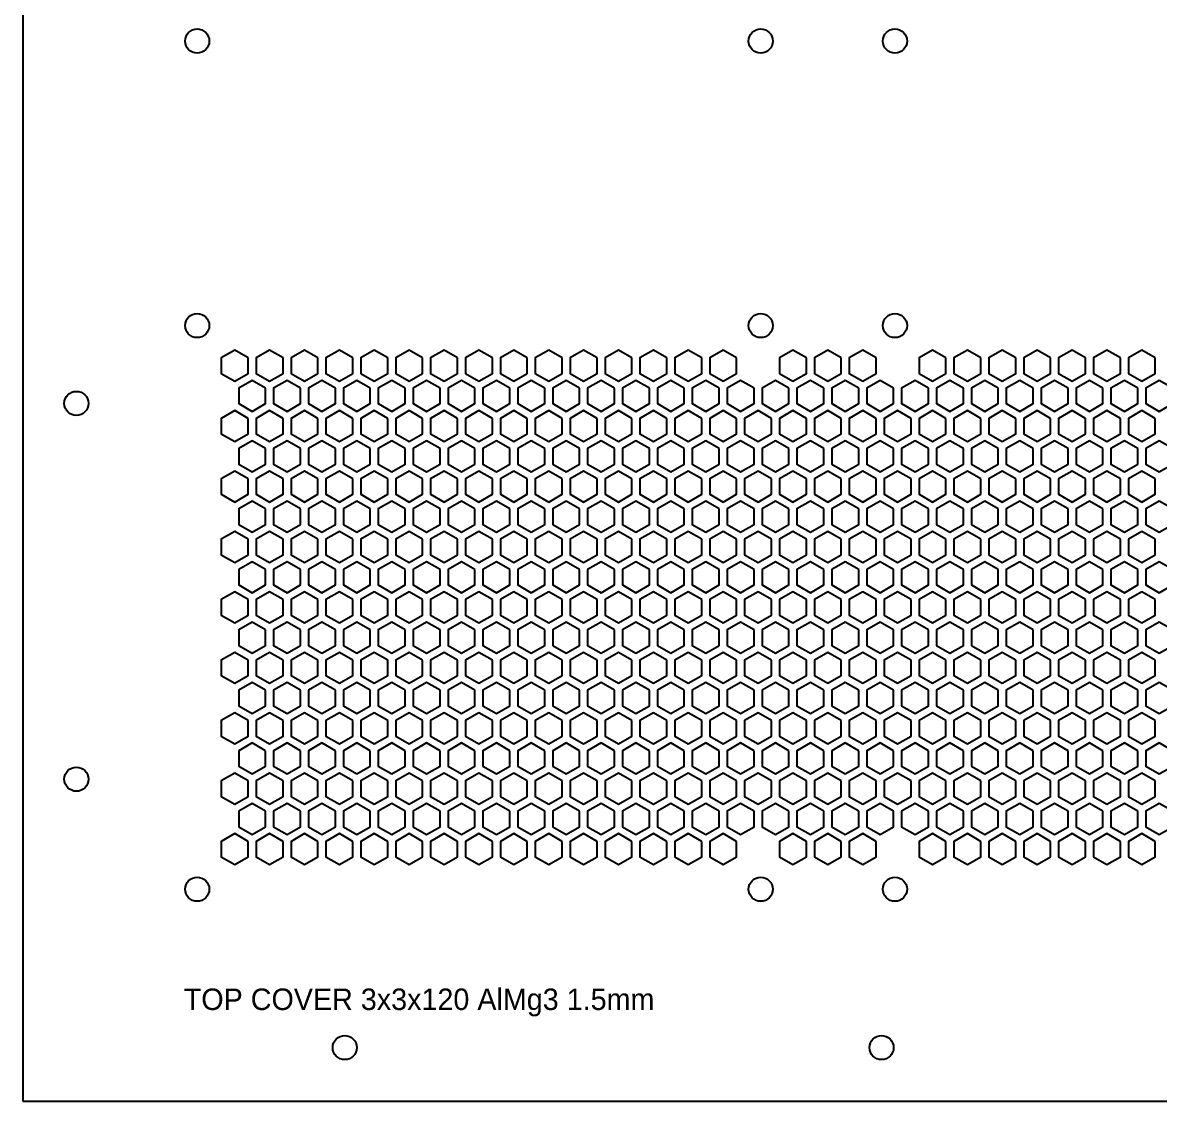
# Model space of a CAD drawing. Header units: millimetres. Extents: x 0 to 430, y 0 to 500.
# Drawn here: x 0 to 211.8, y 0 to 200.9 of the extents above; entities that cross this region are included whole.
import ezdxf

# ---------------------------------------------------------------- set-up
doc = ezdxf.new("R2010")
doc.units = ezdxf.units.MM
doc.layers.add('CUT', color=1, linetype='CONTINUOUS')
doc.layers.add('ENGRAVE', color=5, linetype='CONTINUOUS')

msp = doc.modelspace()

# ---------------------------------------------------------------- linework, layer by layer
at = {"layer": 'CUT'}
for p, q in [((0, 500), (0, 0)), ((0, 0), (430, 0))]:
    msp.add_line(p, q, dxfattribs=at)
for points in [[(42, 138.4767), (39.5, 139.9201), (37, 138.4767), (37, 135.5899), (39.5, 134.1466), (42, 135.5899)], [(48.5, 138.4767), (46, 139.9201), (43.5, 138.4767), (43.5, 135.5899), (46, 134.1466), (48.5, 135.5899)], [(55, 138.4767), (52.5, 139.9201), (50, 138.4767), (50, 135.5899), (52.5, 134.1466), (55, 135.5899)], [(61.5, 138.4767), (59, 139.9201), (56.5, 138.4767), (56.5, 135.5899), (59, 134.1466), (61.5, 135.5899)], [(68, 138.4767), (65.5, 139.9201), (63, 138.4767), (63, 135.5899), (65.5, 134.1466), (68, 135.5899)], [(74.5, 138.4767), (72, 139.9201), (69.5, 138.4767), (69.5, 135.5899), (72, 134.1466), (74.5, 135.5899)], [(81, 138.4767), (78.5, 139.9201), (76, 138.4767), (76, 135.5899), (78.5, 134.1466), (81, 135.5899)], [(87.5, 138.4767), (85, 139.9201), (82.5, 138.4767), (82.5, 135.5899), (85, 134.1466), (87.5, 135.5899)], [(94, 138.4767), (91.5, 139.9201), (89, 138.4767), (89, 135.5899), (91.5, 134.1466), (94, 135.5899)], [(100.5, 138.4767), (98, 139.9201), (95.5, 138.4767), (95.5, 135.5899), (98, 134.1466), (100.5, 135.5899)], [(107, 138.4767), (104.5, 139.9201), (102, 138.4767), (102, 135.5899), (104.5, 134.1466), (107, 135.5899)], [(113.5, 138.4767), (111, 139.9201), (108.5, 138.4767), (108.5, 135.5899), (111, 134.1466), (113.5, 135.5899)], [(120, 138.4767), (117.5, 139.9201), (115, 138.4767), (115, 135.5899), (117.5, 134.1466), (120, 135.5899)], [(126.5, 138.4767), (124, 139.9201), (121.5, 138.4767), (121.5, 135.5899), (124, 134.1466), (126.5, 135.5899)], [(133, 138.4767), (130.5, 139.9201), (128, 138.4767), (128, 135.5899), (130.5, 134.1466), (133, 135.5899)], [(146, 138.4767), (143.5, 139.9201), (141, 138.4767), (141, 135.5899), (143.5, 134.1466), (146, 135.5899)], [(152.5, 138.4767), (150, 139.9201), (147.5, 138.4767), (147.5, 135.5899), (150, 134.1466), (152.5, 135.5899)], [(159, 138.4767), (156.5, 139.9201), (154, 138.4767), (154, 135.5899), (156.5, 134.1466), (159, 135.5899)], [(172, 138.4767), (169.5, 139.9201), (167, 138.4767), (167, 135.5899), (169.5, 134.1466), (172, 135.5899)], [(178.5, 138.4767), (176, 139.9201), (173.5, 138.4767), (173.5, 135.5899), (176, 134.1466), (178.5, 135.5899)], [(185, 138.4767), (182.5, 139.9201), (180, 138.4767), (180, 135.5899), (182.5, 134.1466), (185, 135.5899)], [(191.5, 138.4767), (189, 139.9201), (186.5, 138.4767), (186.5, 135.5899), (189, 134.1466), (191.5, 135.5899)], [(198, 138.4767), (195.5, 139.9201), (193, 138.4767), (193, 135.5899), (195.5, 134.1466), (198, 135.5899)], [(204.5, 138.4767), (202, 139.9201), (199.5, 138.4767), (199.5, 135.5899), (202, 134.1466), (204.5, 135.5899)], [(211, 138.4767), (208.5, 139.9201), (206, 138.4767), (206, 135.5899), (208.5, 134.1466), (211, 135.5899)], [(45.25, 132.8475), (42.75, 134.2909), (40.25, 132.8475), (40.25, 129.9608), (42.75, 128.5174), (45.25, 129.9608)], [(51.75, 132.8475), (49.25, 134.2909), (46.75, 132.8475), (46.75, 129.9608), (49.25, 128.5174), (51.75, 129.9608)], [(58.25, 132.8475), (55.75, 134.2909), (53.25, 132.8475), (53.25, 129.9608), (55.75, 128.5174), (58.25, 129.9608)], [(64.75, 132.8475), (62.25, 134.2909), (59.75, 132.8475), (59.75, 129.9608), (62.25, 128.5174), (64.75, 129.9608)], [(71.25, 132.8475), (68.75, 134.2909), (66.25, 132.8475), (66.25, 129.9608), (68.75, 128.5174), (71.25, 129.9608)], [(77.75, 132.8475), (75.25, 134.2909), (72.75, 132.8475), (72.75, 129.9608), (75.25, 128.5174), (77.75, 129.9608)], [(84.25, 132.8475), (81.75, 134.2909), (79.25, 132.8475), (79.25, 129.9608), (81.75, 128.5174), (84.25, 129.9608)], [(90.75, 132.8475), (88.25, 134.2909), (85.75, 132.8475), (85.75, 129.9608), (88.25, 128.5174), (90.75, 129.9608)], [(97.25, 132.8475), (94.75, 134.2909), (92.25, 132.8475), (92.25, 129.9608), (94.75, 128.5174), (97.25, 129.9608)], [(103.75, 132.8475), (101.25, 134.2909), (98.75, 132.8475), (98.75, 129.9608), (101.25, 128.5174), (103.75, 129.9608)], [(110.25, 132.8475), (107.75, 134.2909), (105.25, 132.8475), (105.25, 129.9608), (107.75, 128.5174), (110.25, 129.9608)], [(116.75, 132.8475), (114.25, 134.2909), (111.75, 132.8475), (111.75, 129.9608), (114.25, 128.5174), (116.75, 129.9608)], [(123.25, 132.8475), (120.75, 134.2909), (118.25, 132.8475), (118.25, 129.9608), (120.75, 128.5174), (123.25, 129.9608)], [(129.75, 132.8475), (127.25, 134.2909), (124.75, 132.8475), (124.75, 129.9608), (127.25, 128.5174), (129.75, 129.9608)], [(136.25, 132.8475), (133.75, 134.2909), (131.25, 132.8475), (131.25, 129.9608), (133.75, 128.5174), (136.25, 129.9608)], [(142.75, 132.8475), (140.25, 134.2909), (137.75, 132.8475), (137.75, 129.9608), (140.25, 128.5174), (142.75, 129.9608)], [(149.25, 132.8475), (146.75, 134.2909), (144.25, 132.8475), (144.25, 129.9608), (146.75, 128.5174), (149.25, 129.9608)], [(155.75, 132.8475), (153.25, 134.2909), (150.75, 132.8475), (150.75, 129.9608), (153.25, 128.5174), (155.75, 129.9608)], [(162.25, 132.8475), (159.75, 134.2909), (157.25, 132.8475), (157.25, 129.9608), (159.75, 128.5174), (162.25, 129.9608)], [(168.75, 132.8475), (166.25, 134.2909), (163.75, 132.8475), (163.75, 129.9608), (166.25, 128.5174), (168.75, 129.9608)], [(175.25, 132.8475), (172.75, 134.2909), (170.25, 132.8475), (170.25, 129.9608), (172.75, 128.5174), (175.25, 129.9608)], [(181.75, 132.8475), (179.25, 134.2909), (176.75, 132.8475), (176.75, 129.9608), (179.25, 128.5174), (181.75, 129.9608)], [(188.25, 132.8475), (185.75, 134.2909), (183.25, 132.8475), (183.25, 129.9608), (185.75, 128.5174), (188.25, 129.9608)], [(194.75, 132.8475), (192.25, 134.2909), (189.75, 132.8475), (189.75, 129.9608), (192.25, 128.5174), (194.75, 129.9608)], [(201.25, 132.8475), (198.75, 134.2909), (196.25, 132.8475), (196.25, 129.9608), (198.75, 128.5174), (201.25, 129.9608)], [(207.75, 132.8475), (205.25, 134.2909), (202.75, 132.8475), (202.75, 129.9608), (205.25, 128.5174), (207.75, 129.9608)], [(214.25, 132.8475), (211.75, 134.2909), (209.25, 132.8475), (209.25, 129.9608), (211.75, 128.5174), (214.25, 129.9608)], [(42, 127.2184), (39.5, 128.6617), (37, 127.2184), (37, 124.3316), (39.5, 122.8882), (42, 124.3316)], [(48.5, 127.2184), (46, 128.6617), (43.5, 127.2184), (43.5, 124.3316), (46, 122.8882), (48.5, 124.3316)], [(55, 127.2184), (52.5, 128.6617), (50, 127.2184), (50, 124.3316), (52.5, 122.8882), (55, 124.3316)], [(61.5, 127.2184), (59, 128.6617), (56.5, 127.2184), (56.5, 124.3316), (59, 122.8882), (61.5, 124.3316)], [(68, 127.2184), (65.5, 128.6617), (63, 127.2184), (63, 124.3316), (65.5, 122.8882), (68, 124.3316)], [(74.5, 127.2184), (72, 128.6617), (69.5, 127.2184), (69.5, 124.3316), (72, 122.8882), (74.5, 124.3316)], [(81, 127.2184), (78.5, 128.6617), (76, 127.2184), (76, 124.3316), (78.5, 122.8882), (81, 124.3316)], [(87.5, 127.2184), (85, 128.6617), (82.5, 127.2184), (82.5, 124.3316), (85, 122.8882), (87.5, 124.3316)], [(94, 127.2184), (91.5, 128.6617), (89, 127.2184), (89, 124.3316), (91.5, 122.8882), (94, 124.3316)], [(100.5, 127.2184), (98, 128.6617), (95.5, 127.2184), (95.5, 124.3316), (98, 122.8882), (100.5, 124.3316)], [(107, 127.2184), (104.5, 128.6617), (102, 127.2184), (102, 124.3316), (104.5, 122.8882), (107, 124.3316)], [(113.5, 127.2184), (111, 128.6617), (108.5, 127.2184), (108.5, 124.3316), (111, 122.8882), (113.5, 124.3316)], [(120, 127.2184), (117.5, 128.6617), (115, 127.2184), (115, 124.3316), (117.5, 122.8882), (120, 124.3316)], [(126.5, 127.2184), (124, 128.6617), (121.5, 127.2184), (121.5, 124.3316), (124, 122.8882), (126.5, 124.3316)], [(133, 127.2184), (130.5, 128.6617), (128, 127.2184), (128, 124.3316), (130.5, 122.8882), (133, 124.3316)], [(139.5, 127.2184), (137, 128.6617), (134.5, 127.2184), (134.5, 124.3316), (137, 122.8882), (139.5, 124.3316)], [(146, 127.2184), (143.5, 128.6617), (141, 127.2184), (141, 124.3316), (143.5, 122.8882), (146, 124.3316)], [(152.5, 127.2184), (150, 128.6617), (147.5, 127.2184), (147.5, 124.3316), (150, 122.8882), (152.5, 124.3316)], [(159, 127.2184), (156.5, 128.6617), (154, 127.2184), (154, 124.3316), (156.5, 122.8882), (159, 124.3316)], [(165.5, 127.2184), (163, 128.6617), (160.5, 127.2184), (160.5, 124.3316), (163, 122.8882), (165.5, 124.3316)], [(172, 127.2184), (169.5, 128.6617), (167, 127.2184), (167, 124.3316), (169.5, 122.8882), (172, 124.3316)], [(178.5, 127.2184), (176, 128.6617), (173.5, 127.2184), (173.5, 124.3316), (176, 122.8882), (178.5, 124.3316)], [(185, 127.2184), (182.5, 128.6617), (180, 127.2184), (180, 124.3316), (182.5, 122.8882), (185, 124.3316)], [(191.5, 127.2184), (189, 128.6617), (186.5, 127.2184), (186.5, 124.3316), (189, 122.8882), (191.5, 124.3316)], [(198, 127.2184), (195.5, 128.6617), (193, 127.2184), (193, 124.3316), (195.5, 122.8882), (198, 124.3316)], [(204.5, 127.2184), (202, 128.6617), (199.5, 127.2184), (199.5, 124.3316), (202, 122.8882), (204.5, 124.3316)], [(211, 127.2184), (208.5, 128.6617), (206, 127.2184), (206, 124.3316), (208.5, 122.8882), (211, 124.3316)], [(45.25, 121.5892), (42.75, 123.0326), (40.25, 121.5892), (40.25, 118.7024), (42.75, 117.2591), (45.25, 118.7024)], [(51.75, 121.5892), (49.25, 123.0326), (46.75, 121.5892), (46.75, 118.7024), (49.25, 117.2591), (51.75, 118.7024)], [(58.25, 121.5892), (55.75, 123.0326), (53.25, 121.5892), (53.25, 118.7024), (55.75, 117.2591), (58.25, 118.7024)], [(64.75, 121.5892), (62.25, 123.0326), (59.75, 121.5892), (59.75, 118.7024), (62.25, 117.2591), (64.75, 118.7024)], [(71.25, 121.5892), (68.75, 123.0326), (66.25, 121.5892), (66.25, 118.7024), (68.75, 117.2591), (71.25, 118.7024)], [(77.75, 121.5892), (75.25, 123.0326), (72.75, 121.5892), (72.75, 118.7024), (75.25, 117.2591), (77.75, 118.7024)], [(84.25, 121.5892), (81.75, 123.0326), (79.25, 121.5892), (79.25, 118.7024), (81.75, 117.2591), (84.25, 118.7024)], [(90.75, 121.5892), (88.25, 123.0326), (85.75, 121.5892), (85.75, 118.7024), (88.25, 117.2591), (90.75, 118.7024)], [(97.25, 121.5892), (94.75, 123.0326), (92.25, 121.5892), (92.25, 118.7024), (94.75, 117.2591), (97.25, 118.7024)], [(103.75, 121.5892), (101.25, 123.0326), (98.75, 121.5892), (98.75, 118.7024), (101.25, 117.2591), (103.75, 118.7024)], [(110.25, 121.5892), (107.75, 123.0326), (105.25, 121.5892), (105.25, 118.7024), (107.75, 117.2591), (110.25, 118.7024)], [(116.75, 121.5892), (114.25, 123.0326), (111.75, 121.5892), (111.75, 118.7024), (114.25, 117.2591), (116.75, 118.7024)], [(123.25, 121.5892), (120.75, 123.0326), (118.25, 121.5892), (118.25, 118.7024), (120.75, 117.2591), (123.25, 118.7024)], [(129.75, 121.5892), (127.25, 123.0326), (124.75, 121.5892), (124.75, 118.7024), (127.25, 117.2591), (129.75, 118.7024)], [(136.25, 121.5892), (133.75, 123.0326), (131.25, 121.5892), (131.25, 118.7024), (133.75, 117.2591), (136.25, 118.7024)], [(142.75, 121.5892), (140.25, 123.0326), (137.75, 121.5892), (137.75, 118.7024), (140.25, 117.2591), (142.75, 118.7024)], [(149.25, 121.5892), (146.75, 123.0326), (144.25, 121.5892), (144.25, 118.7024), (146.75, 117.2591), (149.25, 118.7024)], [(155.75, 121.5892), (153.25, 123.0326), (150.75, 121.5892), (150.75, 118.7024), (153.25, 117.2591), (155.75, 118.7024)], [(162.25, 121.5892), (159.75, 123.0326), (157.25, 121.5892), (157.25, 118.7024), (159.75, 117.2591), (162.25, 118.7024)], [(168.75, 121.5892), (166.25, 123.0326), (163.75, 121.5892), (163.75, 118.7024), (166.25, 117.2591), (168.75, 118.7024)], [(175.25, 121.5892), (172.75, 123.0326), (170.25, 121.5892), (170.25, 118.7024), (172.75, 117.2591), (175.25, 118.7024)], [(181.75, 121.5892), (179.25, 123.0326), (176.75, 121.5892), (176.75, 118.7024), (179.25, 117.2591), (181.75, 118.7024)], [(188.25, 121.5892), (185.75, 123.0326), (183.25, 121.5892), (183.25, 118.7024), (185.75, 117.2591), (188.25, 118.7024)], [(194.75, 121.5892), (192.25, 123.0326), (189.75, 121.5892), (189.75, 118.7024), (192.25, 117.2591), (194.75, 118.7024)], [(201.25, 121.5892), (198.75, 123.0326), (196.25, 121.5892), (196.25, 118.7024), (198.75, 117.2591), (201.25, 118.7024)], [(207.75, 121.5892), (205.25, 123.0326), (202.75, 121.5892), (202.75, 118.7024), (205.25, 117.2591), (207.75, 118.7024)], [(214.25, 121.5892), (211.75, 123.0326), (209.25, 121.5892), (209.25, 118.7024), (211.75, 117.2591), (214.25, 118.7024)], [(42, 115.96), (39.5, 117.4034), (37, 115.96), (37, 113.0733), (39.5, 111.6299), (42, 113.0733)], [(48.5, 115.96), (46, 117.4034), (43.5, 115.96), (43.5, 113.0733), (46, 111.6299), (48.5, 113.0733)], [(55, 115.96), (52.5, 117.4034), (50, 115.96), (50, 113.0733), (52.5, 111.6299), (55, 113.0733)], [(61.5, 115.96), (59, 117.4034), (56.5, 115.96), (56.5, 113.0733), (59, 111.6299), (61.5, 113.0733)], [(68, 115.96), (65.5, 117.4034), (63, 115.96), (63, 113.0733), (65.5, 111.6299), (68, 113.0733)], [(74.5, 115.96), (72, 117.4034), (69.5, 115.96), (69.5, 113.0733), (72, 111.6299), (74.5, 113.0733)], [(81, 115.96), (78.5, 117.4034), (76, 115.96), (76, 113.0733), (78.5, 111.6299), (81, 113.0733)], [(87.5, 115.96), (85, 117.4034), (82.5, 115.96), (82.5, 113.0733), (85, 111.6299), (87.5, 113.0733)], [(94, 115.96), (91.5, 117.4034), (89, 115.96), (89, 113.0733), (91.5, 111.6299), (94, 113.0733)], [(100.5, 115.96), (98, 117.4034), (95.5, 115.96), (95.5, 113.0733), (98, 111.6299), (100.5, 113.0733)], [(107, 115.96), (104.5, 117.4034), (102, 115.96), (102, 113.0733), (104.5, 111.6299), (107, 113.0733)], [(113.5, 115.96), (111, 117.4034), (108.5, 115.96), (108.5, 113.0733), (111, 111.6299), (113.5, 113.0733)], [(120, 115.96), (117.5, 117.4034), (115, 115.96), (115, 113.0733), (117.5, 111.6299), (120, 113.0733)], [(126.5, 115.96), (124, 117.4034), (121.5, 115.96), (121.5, 113.0733), (124, 111.6299), (126.5, 113.0733)], [(133, 115.96), (130.5, 117.4034), (128, 115.96), (128, 113.0733), (130.5, 111.6299), (133, 113.0733)], [(139.5, 115.96), (137, 117.4034), (134.5, 115.96), (134.5, 113.0733), (137, 111.6299), (139.5, 113.0733)], [(146, 115.96), (143.5, 117.4034), (141, 115.96), (141, 113.0733), (143.5, 111.6299), (146, 113.0733)], [(152.5, 115.96), (150, 117.4034), (147.5, 115.96), (147.5, 113.0733), (150, 111.6299), (152.5, 113.0733)], [(159, 115.96), (156.5, 117.4034), (154, 115.96), (154, 113.0733), (156.5, 111.6299), (159, 113.0733)], [(165.5, 115.96), (163, 117.4034), (160.5, 115.96), (160.5, 113.0733), (163, 111.6299), (165.5, 113.0733)], [(172, 115.96), (169.5, 117.4034), (167, 115.96), (167, 113.0733), (169.5, 111.6299), (172, 113.0733)], [(178.5, 115.96), (176, 117.4034), (173.5, 115.96), (173.5, 113.0733), (176, 111.6299), (178.5, 113.0733)], [(185, 115.96), (182.5, 117.4034), (180, 115.96), (180, 113.0733), (182.5, 111.6299), (185, 113.0733)], [(191.5, 115.96), (189, 117.4034), (186.5, 115.96), (186.5, 113.0733), (189, 111.6299), (191.5, 113.0733)], [(198, 115.96), (195.5, 117.4034), (193, 115.96), (193, 113.0733), (195.5, 111.6299), (198, 113.0733)], [(204.5, 115.96), (202, 117.4034), (199.5, 115.96), (199.5, 113.0733), (202, 111.6299), (204.5, 113.0733)], [(211, 115.96), (208.5, 117.4034), (206, 115.96), (206, 113.0733), (208.5, 111.6299), (211, 113.0733)], [(45.25, 110.3309), (42.75, 111.7742), (40.25, 110.3309), (40.25, 107.4441), (42.75, 106.0007), (45.25, 107.4441)], [(51.75, 110.3309), (49.25, 111.7742), (46.75, 110.3309), (46.75, 107.4441), (49.25, 106.0007), (51.75, 107.4441)], [(58.25, 110.3309), (55.75, 111.7742), (53.25, 110.3309), (53.25, 107.4441), (55.75, 106.0007), (58.25, 107.4441)], [(64.75, 110.3309), (62.25, 111.7742), (59.75, 110.3309), (59.75, 107.4441), (62.25, 106.0007), (64.75, 107.4441)], [(71.25, 110.3309), (68.75, 111.7742), (66.25, 110.3309), (66.25, 107.4441), (68.75, 106.0007), (71.25, 107.4441)], [(77.75, 110.3309), (75.25, 111.7742), (72.75, 110.3309), (72.75, 107.4441), (75.25, 106.0007), (77.75, 107.4441)], [(84.25, 110.3309), (81.75, 111.7742), (79.25, 110.3309), (79.25, 107.4441), (81.75, 106.0007), (84.25, 107.4441)], [(90.75, 110.3309), (88.25, 111.7742), (85.75, 110.3309), (85.75, 107.4441), (88.25, 106.0007), (90.75, 107.4441)], [(97.25, 110.3309), (94.75, 111.7742), (92.25, 110.3309), (92.25, 107.4441), (94.75, 106.0007), (97.25, 107.4441)], [(103.75, 110.3309), (101.25, 111.7742), (98.75, 110.3309), (98.75, 107.4441), (101.25, 106.0007), (103.75, 107.4441)], [(110.25, 110.3309), (107.75, 111.7742), (105.25, 110.3309), (105.25, 107.4441), (107.75, 106.0007), (110.25, 107.4441)], [(116.75, 110.3309), (114.25, 111.7742), (111.75, 110.3309), (111.75, 107.4441), (114.25, 106.0007), (116.75, 107.4441)], [(123.25, 110.3309), (120.75, 111.7742), (118.25, 110.3309), (118.25, 107.4441), (120.75, 106.0007), (123.25, 107.4441)], [(129.75, 110.3309), (127.25, 111.7742), (124.75, 110.3309), (124.75, 107.4441), (127.25, 106.0007), (129.75, 107.4441)], [(136.25, 110.3309), (133.75, 111.7742), (131.25, 110.3309), (131.25, 107.4441), (133.75, 106.0007), (136.25, 107.4441)], [(142.75, 110.3309), (140.25, 111.7742), (137.75, 110.3309), (137.75, 107.4441), (140.25, 106.0007), (142.75, 107.4441)], [(149.25, 110.3309), (146.75, 111.7742), (144.25, 110.3309), (144.25, 107.4441), (146.75, 106.0007), (149.25, 107.4441)], [(155.75, 110.3309), (153.25, 111.7742), (150.75, 110.3309), (150.75, 107.4441), (153.25, 106.0007), (155.75, 107.4441)], [(162.25, 110.3309), (159.75, 111.7742), (157.25, 110.3309), (157.25, 107.4441), (159.75, 106.0007), (162.25, 107.4441)], [(168.75, 110.3309), (166.25, 111.7742), (163.75, 110.3309), (163.75, 107.4441), (166.25, 106.0007), (168.75, 107.4441)], [(175.25, 110.3309), (172.75, 111.7742), (170.25, 110.3309), (170.25, 107.4441), (172.75, 106.0007), (175.25, 107.4441)], [(181.75, 110.3309), (179.25, 111.7742), (176.75, 110.3309), (176.75, 107.4441), (179.25, 106.0007), (181.75, 107.4441)], [(188.25, 110.3309), (185.75, 111.7742), (183.25, 110.3309), (183.25, 107.4441), (185.75, 106.0007), (188.25, 107.4441)], [(194.75, 110.3309), (192.25, 111.7742), (189.75, 110.3309), (189.75, 107.4441), (192.25, 106.0007), (194.75, 107.4441)], [(201.25, 110.3309), (198.75, 111.7742), (196.25, 110.3309), (196.25, 107.4441), (198.75, 106.0007), (201.25, 107.4441)], [(207.75, 110.3309), (205.25, 111.7742), (202.75, 110.3309), (202.75, 107.4441), (205.25, 106.0007), (207.75, 107.4441)], [(214.25, 110.3309), (211.75, 111.7742), (209.25, 110.3309), (209.25, 107.4441), (211.75, 106.0007), (214.25, 107.4441)], [(42, 104.7017), (39.5, 106.1451), (37, 104.7017), (37, 101.815), (39.5, 100.3716), (42, 101.815)], [(48.5, 104.7017), (46, 106.1451), (43.5, 104.7017), (43.5, 101.815), (46, 100.3716), (48.5, 101.815)], [(55, 104.7017), (52.5, 106.1451), (50, 104.7017), (50, 101.815), (52.5, 100.3716), (55, 101.815)], [(61.5, 104.7017), (59, 106.1451), (56.5, 104.7017), (56.5, 101.815), (59, 100.3716), (61.5, 101.815)], [(68, 104.7017), (65.5, 106.1451), (63, 104.7017), (63, 101.815), (65.5, 100.3716), (68, 101.815)], [(74.5, 104.7017), (72, 106.1451), (69.5, 104.7017), (69.5, 101.815), (72, 100.3716), (74.5, 101.815)], [(81, 104.7017), (78.5, 106.1451), (76, 104.7017), (76, 101.815), (78.5, 100.3716), (81, 101.815)], [(87.5, 104.7017), (85, 106.1451), (82.5, 104.7017), (82.5, 101.815), (85, 100.3716), (87.5, 101.815)], [(94, 104.7017), (91.5, 106.1451), (89, 104.7017), (89, 101.815), (91.5, 100.3716), (94, 101.815)], [(100.5, 104.7017), (98, 106.1451), (95.5, 104.7017), (95.5, 101.815), (98, 100.3716), (100.5, 101.815)], [(107, 104.7017), (104.5, 106.1451), (102, 104.7017), (102, 101.815), (104.5, 100.3716), (107, 101.815)], [(113.5, 104.7017), (111, 106.1451), (108.5, 104.7017), (108.5, 101.815), (111, 100.3716), (113.5, 101.815)], [(120, 104.7017), (117.5, 106.1451), (115, 104.7017), (115, 101.815), (117.5, 100.3716), (120, 101.815)], [(126.5, 104.7017), (124, 106.1451), (121.5, 104.7017), (121.5, 101.815), (124, 100.3716), (126.5, 101.815)], [(133, 104.7017), (130.5, 106.1451), (128, 104.7017), (128, 101.815), (130.5, 100.3716), (133, 101.815)], [(139.5, 104.7017), (137, 106.1451), (134.5, 104.7017), (134.5, 101.815), (137, 100.3716), (139.5, 101.815)], [(146, 104.7017), (143.5, 106.1451), (141, 104.7017), (141, 101.815), (143.5, 100.3716), (146, 101.815)], [(152.5, 104.7017), (150, 106.1451), (147.5, 104.7017), (147.5, 101.815), (150, 100.3716), (152.5, 101.815)], [(159, 104.7017), (156.5, 106.1451), (154, 104.7017), (154, 101.815), (156.5, 100.3716), (159, 101.815)], [(165.5, 104.7017), (163, 106.1451), (160.5, 104.7017), (160.5, 101.815), (163, 100.3716), (165.5, 101.815)], [(172, 104.7017), (169.5, 106.1451), (167, 104.7017), (167, 101.815), (169.5, 100.3716), (172, 101.815)], [(178.5, 104.7017), (176, 106.1451), (173.5, 104.7017), (173.5, 101.815), (176, 100.3716), (178.5, 101.815)], [(185, 104.7017), (182.5, 106.1451), (180, 104.7017), (180, 101.815), (182.5, 100.3716), (185, 101.815)], [(191.5, 104.7017), (189, 106.1451), (186.5, 104.7017), (186.5, 101.815), (189, 100.3716), (191.5, 101.815)], [(198, 104.7017), (195.5, 106.1451), (193, 104.7017), (193, 101.815), (195.5, 100.3716), (198, 101.815)], [(204.5, 104.7017), (202, 106.1451), (199.5, 104.7017), (199.5, 101.815), (202, 100.3716), (204.5, 101.815)], [(211, 104.7017), (208.5, 106.1451), (206, 104.7017), (206, 101.815), (208.5, 100.3716), (211, 101.815)], [(45.25, 99.0725), (42.75, 100.5159), (40.25, 99.0725), (40.25, 96.1858), (42.75, 94.7424), (45.25, 96.1858)], [(51.75, 99.0725), (49.25, 100.5159), (46.75, 99.0725), (46.75, 96.1858), (49.25, 94.7424), (51.75, 96.1858)], [(58.25, 99.0725), (55.75, 100.5159), (53.25, 99.0725), (53.25, 96.1858), (55.75, 94.7424), (58.25, 96.1858)], [(64.75, 99.0725), (62.25, 100.5159), (59.75, 99.0725), (59.75, 96.1858), (62.25, 94.7424), (64.75, 96.1858)], [(71.25, 99.0725), (68.75, 100.5159), (66.25, 99.0725), (66.25, 96.1858), (68.75, 94.7424), (71.25, 96.1858)], [(77.75, 99.0725), (75.25, 100.5159), (72.75, 99.0725), (72.75, 96.1858), (75.25, 94.7424), (77.75, 96.1858)], [(84.25, 99.0725), (81.75, 100.5159), (79.25, 99.0725), (79.25, 96.1858), (81.75, 94.7424), (84.25, 96.1858)], [(90.75, 99.0725), (88.25, 100.5159), (85.75, 99.0725), (85.75, 96.1858), (88.25, 94.7424), (90.75, 96.1858)], [(97.25, 99.0725), (94.75, 100.5159), (92.25, 99.0725), (92.25, 96.1858), (94.75, 94.7424), (97.25, 96.1858)], [(103.75, 99.0725), (101.25, 100.5159), (98.75, 99.0725), (98.75, 96.1858), (101.25, 94.7424), (103.75, 96.1858)], [(110.25, 99.0725), (107.75, 100.5159), (105.25, 99.0725), (105.25, 96.1858), (107.75, 94.7424), (110.25, 96.1858)], [(116.75, 99.0725), (114.25, 100.5159), (111.75, 99.0725), (111.75, 96.1858), (114.25, 94.7424), (116.75, 96.1858)], [(123.25, 99.0725), (120.75, 100.5159), (118.25, 99.0725), (118.25, 96.1858), (120.75, 94.7424), (123.25, 96.1858)], [(129.75, 99.0725), (127.25, 100.5159), (124.75, 99.0725), (124.75, 96.1858), (127.25, 94.7424), (129.75, 96.1858)], [(136.25, 99.0725), (133.75, 100.5159), (131.25, 99.0725), (131.25, 96.1858), (133.75, 94.7424), (136.25, 96.1858)], [(142.75, 99.0725), (140.25, 100.5159), (137.75, 99.0725), (137.75, 96.1858), (140.25, 94.7424), (142.75, 96.1858)], [(149.25, 99.0725), (146.75, 100.5159), (144.25, 99.0725), (144.25, 96.1858), (146.75, 94.7424), (149.25, 96.1858)], [(155.75, 99.0725), (153.25, 100.5159), (150.75, 99.0725), (150.75, 96.1858), (153.25, 94.7424), (155.75, 96.1858)], [(162.25, 99.0725), (159.75, 100.5159), (157.25, 99.0725), (157.25, 96.1858), (159.75, 94.7424), (162.25, 96.1858)], [(168.75, 99.0725), (166.25, 100.5159), (163.75, 99.0725), (163.75, 96.1858), (166.25, 94.7424), (168.75, 96.1858)], [(175.25, 99.0725), (172.75, 100.5159), (170.25, 99.0725), (170.25, 96.1858), (172.75, 94.7424), (175.25, 96.1858)], [(181.75, 99.0725), (179.25, 100.5159), (176.75, 99.0725), (176.75, 96.1858), (179.25, 94.7424), (181.75, 96.1858)], [(188.25, 99.0725), (185.75, 100.5159), (183.25, 99.0725), (183.25, 96.1858), (185.75, 94.7424), (188.25, 96.1858)], [(194.75, 99.0725), (192.25, 100.5159), (189.75, 99.0725), (189.75, 96.1858), (192.25, 94.7424), (194.75, 96.1858)], [(201.25, 99.0725), (198.75, 100.5159), (196.25, 99.0725), (196.25, 96.1858), (198.75, 94.7424), (201.25, 96.1858)], [(207.75, 99.0725), (205.25, 100.5159), (202.75, 99.0725), (202.75, 96.1858), (205.25, 94.7424), (207.75, 96.1858)], [(214.25, 99.0725), (211.75, 100.5159), (209.25, 99.0725), (209.25, 96.1858), (211.75, 94.7424), (214.25, 96.1858)], [(42, 93.4434), (39.5, 94.8868), (37, 93.4434), (37, 90.5566), (39.5, 89.1132), (42, 90.5566)], [(48.5, 93.4434), (46, 94.8868), (43.5, 93.4434), (43.5, 90.5566), (46, 89.1132), (48.5, 90.5566)], [(55, 93.4434), (52.5, 94.8868), (50, 93.4434), (50, 90.5566), (52.5, 89.1132), (55, 90.5566)], [(61.5, 93.4434), (59, 94.8868), (56.5, 93.4434), (56.5, 90.5566), (59, 89.1132), (61.5, 90.5566)], [(68, 93.4434), (65.5, 94.8868), (63, 93.4434), (63, 90.5566), (65.5, 89.1132), (68, 90.5566)], [(74.5, 93.4434), (72, 94.8868), (69.5, 93.4434), (69.5, 90.5566), (72, 89.1132), (74.5, 90.5566)], [(81, 93.4434), (78.5, 94.8868), (76, 93.4434), (76, 90.5566), (78.5, 89.1132), (81, 90.5566)], [(87.5, 93.4434), (85, 94.8868), (82.5, 93.4434), (82.5, 90.5566), (85, 89.1132), (87.5, 90.5566)], [(94, 93.4434), (91.5, 94.8868), (89, 93.4434), (89, 90.5566), (91.5, 89.1132), (94, 90.5566)], [(100.5, 93.4434), (98, 94.8868), (95.5, 93.4434), (95.5, 90.5566), (98, 89.1132), (100.5, 90.5566)], [(107, 93.4434), (104.5, 94.8868), (102, 93.4434), (102, 90.5566), (104.5, 89.1132), (107, 90.5566)], [(113.5, 93.4434), (111, 94.8868), (108.5, 93.4434), (108.5, 90.5566), (111, 89.1132), (113.5, 90.5566)], [(120, 93.4434), (117.5, 94.8868), (115, 93.4434), (115, 90.5566), (117.5, 89.1132), (120, 90.5566)], [(126.5, 93.4434), (124, 94.8868), (121.5, 93.4434), (121.5, 90.5566), (124, 89.1132), (126.5, 90.5566)], [(133, 93.4434), (130.5, 94.8868), (128, 93.4434), (128, 90.5566), (130.5, 89.1132), (133, 90.5566)], [(139.5, 93.4434), (137, 94.8868), (134.5, 93.4434), (134.5, 90.5566), (137, 89.1132), (139.5, 90.5566)], [(146, 93.4434), (143.5, 94.8868), (141, 93.4434), (141, 90.5566), (143.5, 89.1132), (146, 90.5566)], [(152.5, 93.4434), (150, 94.8868), (147.5, 93.4434), (147.5, 90.5566), (150, 89.1132), (152.5, 90.5566)], [(159, 93.4434), (156.5, 94.8868), (154, 93.4434), (154, 90.5566), (156.5, 89.1132), (159, 90.5566)], [(165.5, 93.4434), (163, 94.8868), (160.5, 93.4434), (160.5, 90.5566), (163, 89.1132), (165.5, 90.5566)], [(172, 93.4434), (169.5, 94.8868), (167, 93.4434), (167, 90.5566), (169.5, 89.1132), (172, 90.5566)], [(178.5, 93.4434), (176, 94.8868), (173.5, 93.4434), (173.5, 90.5566), (176, 89.1132), (178.5, 90.5566)], [(185, 93.4434), (182.5, 94.8868), (180, 93.4434), (180, 90.5566), (182.5, 89.1132), (185, 90.5566)], [(191.5, 93.4434), (189, 94.8868), (186.5, 93.4434), (186.5, 90.5566), (189, 89.1132), (191.5, 90.5566)], [(198, 93.4434), (195.5, 94.8868), (193, 93.4434), (193, 90.5566), (195.5, 89.1132), (198, 90.5566)], [(204.5, 93.4434), (202, 94.8868), (199.5, 93.4434), (199.5, 90.5566), (202, 89.1132), (204.5, 90.5566)], [(211, 93.4434), (208.5, 94.8868), (206, 93.4434), (206, 90.5566), (208.5, 89.1132), (211, 90.5566)], [(45.25, 87.8142), (42.75, 89.2576), (40.25, 87.8142), (40.25, 84.9275), (42.75, 83.4841), (45.25, 84.9275)], [(51.75, 87.8142), (49.25, 89.2576), (46.75, 87.8142), (46.75, 84.9275), (49.25, 83.4841), (51.75, 84.9275)], [(58.25, 87.8142), (55.75, 89.2576), (53.25, 87.8142), (53.25, 84.9275), (55.75, 83.4841), (58.25, 84.9275)], [(64.75, 87.8142), (62.25, 89.2576), (59.75, 87.8142), (59.75, 84.9275), (62.25, 83.4841), (64.75, 84.9275)], [(71.25, 87.8142), (68.75, 89.2576), (66.25, 87.8142), (66.25, 84.9275), (68.75, 83.4841), (71.25, 84.9275)], [(77.75, 87.8142), (75.25, 89.2576), (72.75, 87.8142), (72.75, 84.9275), (75.25, 83.4841), (77.75, 84.9275)], [(84.25, 87.8142), (81.75, 89.2576), (79.25, 87.8142), (79.25, 84.9275), (81.75, 83.4841), (84.25, 84.9275)], [(90.75, 87.8142), (88.25, 89.2576), (85.75, 87.8142), (85.75, 84.9275), (88.25, 83.4841), (90.75, 84.9275)], [(97.25, 87.8142), (94.75, 89.2576), (92.25, 87.8142), (92.25, 84.9275), (94.75, 83.4841), (97.25, 84.9275)], [(103.75, 87.8142), (101.25, 89.2576), (98.75, 87.8142), (98.75, 84.9275), (101.25, 83.4841), (103.75, 84.9275)], [(110.25, 87.8142), (107.75, 89.2576), (105.25, 87.8142), (105.25, 84.9275), (107.75, 83.4841), (110.25, 84.9275)], [(116.75, 87.8142), (114.25, 89.2576), (111.75, 87.8142), (111.75, 84.9275), (114.25, 83.4841), (116.75, 84.9275)], [(123.25, 87.8142), (120.75, 89.2576), (118.25, 87.8142), (118.25, 84.9275), (120.75, 83.4841), (123.25, 84.9275)], [(129.75, 87.8142), (127.25, 89.2576), (124.75, 87.8142), (124.75, 84.9275), (127.25, 83.4841), (129.75, 84.9275)], [(136.25, 87.8142), (133.75, 89.2576), (131.25, 87.8142), (131.25, 84.9275), (133.75, 83.4841), (136.25, 84.9275)], [(142.75, 87.8142), (140.25, 89.2576), (137.75, 87.8142), (137.75, 84.9275), (140.25, 83.4841), (142.75, 84.9275)], [(149.25, 87.8142), (146.75, 89.2576), (144.25, 87.8142), (144.25, 84.9275), (146.75, 83.4841), (149.25, 84.9275)], [(155.75, 87.8142), (153.25, 89.2576), (150.75, 87.8142), (150.75, 84.9275), (153.25, 83.4841), (155.75, 84.9275)], [(162.25, 87.8142), (159.75, 89.2576), (157.25, 87.8142), (157.25, 84.9275), (159.75, 83.4841), (162.25, 84.9275)], [(168.75, 87.8142), (166.25, 89.2576), (163.75, 87.8142), (163.75, 84.9275), (166.25, 83.4841), (168.75, 84.9275)], [(175.25, 87.8142), (172.75, 89.2576), (170.25, 87.8142), (170.25, 84.9275), (172.75, 83.4841), (175.25, 84.9275)], [(181.75, 87.8142), (179.25, 89.2576), (176.75, 87.8142), (176.75, 84.9275), (179.25, 83.4841), (181.75, 84.9275)], [(188.25, 87.8142), (185.75, 89.2576), (183.25, 87.8142), (183.25, 84.9275), (185.75, 83.4841), (188.25, 84.9275)], [(194.75, 87.8142), (192.25, 89.2576), (189.75, 87.8142), (189.75, 84.9275), (192.25, 83.4841), (194.75, 84.9275)], [(201.25, 87.8142), (198.75, 89.2576), (196.25, 87.8142), (196.25, 84.9275), (198.75, 83.4841), (201.25, 84.9275)], [(207.75, 87.8142), (205.25, 89.2576), (202.75, 87.8142), (202.75, 84.9275), (205.25, 83.4841), (207.75, 84.9275)], [(214.25, 87.8142), (211.75, 89.2576), (209.25, 87.8142), (209.25, 84.9275), (211.75, 83.4841), (214.25, 84.9275)], [(42, 82.185), (39.5, 83.6284), (37, 82.185), (37, 79.2983), (39.5, 77.8549), (42, 79.2983)], [(48.5, 82.185), (46, 83.6284), (43.5, 82.185), (43.5, 79.2983), (46, 77.8549), (48.5, 79.2983)], [(55, 82.185), (52.5, 83.6284), (50, 82.185), (50, 79.2983), (52.5, 77.8549), (55, 79.2983)], [(61.5, 82.185), (59, 83.6284), (56.5, 82.185), (56.5, 79.2983), (59, 77.8549), (61.5, 79.2983)], [(68, 82.185), (65.5, 83.6284), (63, 82.185), (63, 79.2983), (65.5, 77.8549), (68, 79.2983)], [(74.5, 82.185), (72, 83.6284), (69.5, 82.185), (69.5, 79.2983), (72, 77.8549), (74.5, 79.2983)], [(81, 82.185), (78.5, 83.6284), (76, 82.185), (76, 79.2983), (78.5, 77.8549), (81, 79.2983)], [(87.5, 82.185), (85, 83.6284), (82.5, 82.185), (82.5, 79.2983), (85, 77.8549), (87.5, 79.2983)], [(94, 82.185), (91.5, 83.6284), (89, 82.185), (89, 79.2983), (91.5, 77.8549), (94, 79.2983)], [(100.5, 82.185), (98, 83.6284), (95.5, 82.185), (95.5, 79.2983), (98, 77.8549), (100.5, 79.2983)], [(107, 82.185), (104.5, 83.6284), (102, 82.185), (102, 79.2983), (104.5, 77.8549), (107, 79.2983)], [(113.5, 82.185), (111, 83.6284), (108.5, 82.185), (108.5, 79.2983), (111, 77.8549), (113.5, 79.2983)], [(120, 82.185), (117.5, 83.6284), (115, 82.185), (115, 79.2983), (117.5, 77.8549), (120, 79.2983)], [(126.5, 82.185), (124, 83.6284), (121.5, 82.185), (121.5, 79.2983), (124, 77.8549), (126.5, 79.2983)], [(133, 82.185), (130.5, 83.6284), (128, 82.185), (128, 79.2983), (130.5, 77.8549), (133, 79.2983)], [(139.5, 82.185), (137, 83.6284), (134.5, 82.185), (134.5, 79.2983), (137, 77.8549), (139.5, 79.2983)], [(146, 82.185), (143.5, 83.6284), (141, 82.185), (141, 79.2983), (143.5, 77.8549), (146, 79.2983)], [(152.5, 82.185), (150, 83.6284), (147.5, 82.185), (147.5, 79.2983), (150, 77.8549), (152.5, 79.2983)], [(159, 82.185), (156.5, 83.6284), (154, 82.185), (154, 79.2983), (156.5, 77.8549), (159, 79.2983)], [(165.5, 82.185), (163, 83.6284), (160.5, 82.185), (160.5, 79.2983), (163, 77.8549), (165.5, 79.2983)], [(172, 82.185), (169.5, 83.6284), (167, 82.185), (167, 79.2983), (169.5, 77.8549), (172, 79.2983)], [(178.5, 82.185), (176, 83.6284), (173.5, 82.185), (173.5, 79.2983), (176, 77.8549), (178.5, 79.2983)], [(185, 82.185), (182.5, 83.6284), (180, 82.185), (180, 79.2983), (182.5, 77.8549), (185, 79.2983)], [(191.5, 82.185), (189, 83.6284), (186.5, 82.185), (186.5, 79.2983), (189, 77.8549), (191.5, 79.2983)], [(198, 82.185), (195.5, 83.6284), (193, 82.185), (193, 79.2983), (195.5, 77.8549), (198, 79.2983)], [(204.5, 82.185), (202, 83.6284), (199.5, 82.185), (199.5, 79.2983), (202, 77.8549), (204.5, 79.2983)], [(211, 82.185), (208.5, 83.6284), (206, 82.185), (206, 79.2983), (208.5, 77.8549), (211, 79.2983)], [(45.25, 76.5559), (42.75, 77.9993), (40.25, 76.5559), (40.25, 73.6691), (42.75, 72.2258), (45.25, 73.6691)], [(51.75, 76.5559), (49.25, 77.9993), (46.75, 76.5559), (46.75, 73.6691), (49.25, 72.2258), (51.75, 73.6691)], [(58.25, 76.5559), (55.75, 77.9993), (53.25, 76.5559), (53.25, 73.6691), (55.75, 72.2258), (58.25, 73.6691)], [(64.75, 76.5559), (62.25, 77.9993), (59.75, 76.5559), (59.75, 73.6691), (62.25, 72.2258), (64.75, 73.6691)], [(71.25, 76.5559), (68.75, 77.9993), (66.25, 76.5559), (66.25, 73.6691), (68.75, 72.2258), (71.25, 73.6691)], [(77.75, 76.5559), (75.25, 77.9993), (72.75, 76.5559), (72.75, 73.6691), (75.25, 72.2258), (77.75, 73.6691)], [(84.25, 76.5559), (81.75, 77.9993), (79.25, 76.5559), (79.25, 73.6691), (81.75, 72.2258), (84.25, 73.6691)], [(90.75, 76.5559), (88.25, 77.9993), (85.75, 76.5559), (85.75, 73.6691), (88.25, 72.2258), (90.75, 73.6691)], [(97.25, 76.5559), (94.75, 77.9993), (92.25, 76.5559), (92.25, 73.6691), (94.75, 72.2258), (97.25, 73.6691)], [(103.75, 76.5559), (101.25, 77.9993), (98.75, 76.5559), (98.75, 73.6691), (101.25, 72.2258), (103.75, 73.6691)], [(110.25, 76.5559), (107.75, 77.9993), (105.25, 76.5559), (105.25, 73.6691), (107.75, 72.2258), (110.25, 73.6691)], [(116.75, 76.5559), (114.25, 77.9993), (111.75, 76.5559), (111.75, 73.6691), (114.25, 72.2258), (116.75, 73.6691)], [(123.25, 76.5559), (120.75, 77.9993), (118.25, 76.5559), (118.25, 73.6691), (120.75, 72.2258), (123.25, 73.6691)], [(129.75, 76.5559), (127.25, 77.9993), (124.75, 76.5559), (124.75, 73.6691), (127.25, 72.2258), (129.75, 73.6691)], [(136.25, 76.5559), (133.75, 77.9993), (131.25, 76.5559), (131.25, 73.6691), (133.75, 72.2258), (136.25, 73.6691)], [(142.75, 76.5559), (140.25, 77.9993), (137.75, 76.5559), (137.75, 73.6691), (140.25, 72.2258), (142.75, 73.6691)], [(149.25, 76.5559), (146.75, 77.9993), (144.25, 76.5559), (144.25, 73.6691), (146.75, 72.2258), (149.25, 73.6691)], [(155.75, 76.5559), (153.25, 77.9993), (150.75, 76.5559), (150.75, 73.6691), (153.25, 72.2258), (155.75, 73.6691)], [(162.25, 76.5559), (159.75, 77.9993), (157.25, 76.5559), (157.25, 73.6691), (159.75, 72.2258), (162.25, 73.6691)], [(168.75, 76.5559), (166.25, 77.9993), (163.75, 76.5559), (163.75, 73.6691), (166.25, 72.2258), (168.75, 73.6691)], [(175.25, 76.5559), (172.75, 77.9993), (170.25, 76.5559), (170.25, 73.6691), (172.75, 72.2258), (175.25, 73.6691)], [(181.75, 76.5559), (179.25, 77.9993), (176.75, 76.5559), (176.75, 73.6691), (179.25, 72.2258), (181.75, 73.6691)], [(188.25, 76.5559), (185.75, 77.9993), (183.25, 76.5559), (183.25, 73.6691), (185.75, 72.2258), (188.25, 73.6691)], [(194.75, 76.5559), (192.25, 77.9993), (189.75, 76.5559), (189.75, 73.6691), (192.25, 72.2258), (194.75, 73.6691)], [(201.25, 76.5559), (198.75, 77.9993), (196.25, 76.5559), (196.25, 73.6691), (198.75, 72.2258), (201.25, 73.6691)], [(207.75, 76.5559), (205.25, 77.9993), (202.75, 76.5559), (202.75, 73.6691), (205.25, 72.2258), (207.75, 73.6691)], [(214.25, 76.5559), (211.75, 77.9993), (209.25, 76.5559), (209.25, 73.6691), (211.75, 72.2258), (214.25, 73.6691)], [(42, 70.9267), (39.5, 72.3701), (37, 70.9267), (37, 68.04), (39.5, 66.5966), (42, 68.04)], [(48.5, 70.9267), (46, 72.3701), (43.5, 70.9267), (43.5, 68.04), (46, 66.5966), (48.5, 68.04)], [(55, 70.9267), (52.5, 72.3701), (50, 70.9267), (50, 68.04), (52.5, 66.5966), (55, 68.04)], [(61.5, 70.9267), (59, 72.3701), (56.5, 70.9267), (56.5, 68.04), (59, 66.5966), (61.5, 68.04)], [(68, 70.9267), (65.5, 72.3701), (63, 70.9267), (63, 68.04), (65.5, 66.5966), (68, 68.04)], [(74.5, 70.9267), (72, 72.3701), (69.5, 70.9267), (69.5, 68.04), (72, 66.5966), (74.5, 68.04)], [(81, 70.9267), (78.5, 72.3701), (76, 70.9267), (76, 68.04), (78.5, 66.5966), (81, 68.04)], [(87.5, 70.9267), (85, 72.3701), (82.5, 70.9267), (82.5, 68.04), (85, 66.5966), (87.5, 68.04)], [(94, 70.9267), (91.5, 72.3701), (89, 70.9267), (89, 68.04), (91.5, 66.5966), (94, 68.04)], [(100.5, 70.9267), (98, 72.3701), (95.5, 70.9267), (95.5, 68.04), (98, 66.5966), (100.5, 68.04)], [(107, 70.9267), (104.5, 72.3701), (102, 70.9267), (102, 68.04), (104.5, 66.5966), (107, 68.04)], [(113.5, 70.9267), (111, 72.3701), (108.5, 70.9267), (108.5, 68.04), (111, 66.5966), (113.5, 68.04)], [(120, 70.9267), (117.5, 72.3701), (115, 70.9267), (115, 68.04), (117.5, 66.5966), (120, 68.04)], [(126.5, 70.9267), (124, 72.3701), (121.5, 70.9267), (121.5, 68.04), (124, 66.5966), (126.5, 68.04)], [(133, 70.9267), (130.5, 72.3701), (128, 70.9267), (128, 68.04), (130.5, 66.5966), (133, 68.04)], [(139.5, 70.9267), (137, 72.3701), (134.5, 70.9267), (134.5, 68.04), (137, 66.5966), (139.5, 68.04)], [(146, 70.9267), (143.5, 72.3701), (141, 70.9267), (141, 68.04), (143.5, 66.5966), (146, 68.04)], [(152.5, 70.9267), (150, 72.3701), (147.5, 70.9267), (147.5, 68.04), (150, 66.5966), (152.5, 68.04)], [(159, 70.9267), (156.5, 72.3701), (154, 70.9267), (154, 68.04), (156.5, 66.5966), (159, 68.04)], [(165.5, 70.9267), (163, 72.3701), (160.5, 70.9267), (160.5, 68.04), (163, 66.5966), (165.5, 68.04)], [(172, 70.9267), (169.5, 72.3701), (167, 70.9267), (167, 68.04), (169.5, 66.5966), (172, 68.04)], [(178.5, 70.9267), (176, 72.3701), (173.5, 70.9267), (173.5, 68.04), (176, 66.5966), (178.5, 68.04)], [(185, 70.9267), (182.5, 72.3701), (180, 70.9267), (180, 68.04), (182.5, 66.5966), (185, 68.04)], [(191.5, 70.9267), (189, 72.3701), (186.5, 70.9267), (186.5, 68.04), (189, 66.5966), (191.5, 68.04)], [(198, 70.9267), (195.5, 72.3701), (193, 70.9267), (193, 68.04), (195.5, 66.5966), (198, 68.04)], [(204.5, 70.9267), (202, 72.3701), (199.5, 70.9267), (199.5, 68.04), (202, 66.5966), (204.5, 68.04)], [(211, 70.9267), (208.5, 72.3701), (206, 70.9267), (206, 68.04), (208.5, 66.5966), (211, 68.04)], [(45.25, 65.2976), (42.75, 66.7409), (40.25, 65.2976), (40.25, 62.4108), (42.75, 60.9674), (45.25, 62.4108)], [(51.75, 65.2976), (49.25, 66.7409), (46.75, 65.2976), (46.75, 62.4108), (49.25, 60.9674), (51.75, 62.4108)], [(58.25, 65.2976), (55.75, 66.7409), (53.25, 65.2976), (53.25, 62.4108), (55.75, 60.9674), (58.25, 62.4108)], [(64.75, 65.2976), (62.25, 66.7409), (59.75, 65.2976), (59.75, 62.4108), (62.25, 60.9674), (64.75, 62.4108)], [(71.25, 65.2976), (68.75, 66.7409), (66.25, 65.2976), (66.25, 62.4108), (68.75, 60.9674), (71.25, 62.4108)], [(77.75, 65.2976), (75.25, 66.7409), (72.75, 65.2976), (72.75, 62.4108), (75.25, 60.9674), (77.75, 62.4108)], [(84.25, 65.2976), (81.75, 66.7409), (79.25, 65.2976), (79.25, 62.4108), (81.75, 60.9674), (84.25, 62.4108)], [(90.75, 65.2976), (88.25, 66.7409), (85.75, 65.2976), (85.75, 62.4108), (88.25, 60.9674), (90.75, 62.4108)], [(97.25, 65.2976), (94.75, 66.7409), (92.25, 65.2976), (92.25, 62.4108), (94.75, 60.9674), (97.25, 62.4108)], [(103.75, 65.2976), (101.25, 66.7409), (98.75, 65.2976), (98.75, 62.4108), (101.25, 60.9674), (103.75, 62.4108)], [(110.25, 65.2976), (107.75, 66.7409), (105.25, 65.2976), (105.25, 62.4108), (107.75, 60.9674), (110.25, 62.4108)], [(116.75, 65.2976), (114.25, 66.7409), (111.75, 65.2976), (111.75, 62.4108), (114.25, 60.9674), (116.75, 62.4108)], [(123.25, 65.2976), (120.75, 66.7409), (118.25, 65.2976), (118.25, 62.4108), (120.75, 60.9674), (123.25, 62.4108)], [(129.75, 65.2976), (127.25, 66.7409), (124.75, 65.2976), (124.75, 62.4108), (127.25, 60.9674), (129.75, 62.4108)], [(136.25, 65.2976), (133.75, 66.7409), (131.25, 65.2976), (131.25, 62.4108), (133.75, 60.9674), (136.25, 62.4108)], [(142.75, 65.2976), (140.25, 66.7409), (137.75, 65.2976), (137.75, 62.4108), (140.25, 60.9674), (142.75, 62.4108)], [(149.25, 65.2976), (146.75, 66.7409), (144.25, 65.2976), (144.25, 62.4108), (146.75, 60.9674), (149.25, 62.4108)], [(155.75, 65.2976), (153.25, 66.7409), (150.75, 65.2976), (150.75, 62.4108), (153.25, 60.9674), (155.75, 62.4108)], [(162.25, 65.2976), (159.75, 66.7409), (157.25, 65.2976), (157.25, 62.4108), (159.75, 60.9674), (162.25, 62.4108)], [(168.75, 65.2976), (166.25, 66.7409), (163.75, 65.2976), (163.75, 62.4108), (166.25, 60.9674), (168.75, 62.4108)], [(175.25, 65.2976), (172.75, 66.7409), (170.25, 65.2976), (170.25, 62.4108), (172.75, 60.9674), (175.25, 62.4108)], [(181.75, 65.2976), (179.25, 66.7409), (176.75, 65.2976), (176.75, 62.4108), (179.25, 60.9674), (181.75, 62.4108)], [(188.25, 65.2976), (185.75, 66.7409), (183.25, 65.2976), (183.25, 62.4108), (185.75, 60.9674), (188.25, 62.4108)], [(194.75, 65.2976), (192.25, 66.7409), (189.75, 65.2976), (189.75, 62.4108), (192.25, 60.9674), (194.75, 62.4108)], [(201.25, 65.2976), (198.75, 66.7409), (196.25, 65.2976), (196.25, 62.4108), (198.75, 60.9674), (201.25, 62.4108)], [(207.75, 65.2976), (205.25, 66.7409), (202.75, 65.2976), (202.75, 62.4108), (205.25, 60.9674), (207.75, 62.4108)], [(214.25, 65.2976), (211.75, 66.7409), (209.25, 65.2976), (209.25, 62.4108), (211.75, 60.9674), (214.25, 62.4108)], [(42, 59.6684), (39.5, 61.1118), (37, 59.6684), (37, 56.7816), (39.5, 55.3383), (42, 56.7816)], [(48.5, 59.6684), (46, 61.1118), (43.5, 59.6684), (43.5, 56.7816), (46, 55.3383), (48.5, 56.7816)], [(55, 59.6684), (52.5, 61.1118), (50, 59.6684), (50, 56.7816), (52.5, 55.3383), (55, 56.7816)], [(61.5, 59.6684), (59, 61.1118), (56.5, 59.6684), (56.5, 56.7816), (59, 55.3383), (61.5, 56.7816)], [(68, 59.6684), (65.5, 61.1118), (63, 59.6684), (63, 56.7816), (65.5, 55.3383), (68, 56.7816)], [(74.5, 59.6684), (72, 61.1118), (69.5, 59.6684), (69.5, 56.7816), (72, 55.3383), (74.5, 56.7816)], [(81, 59.6684), (78.5, 61.1118), (76, 59.6684), (76, 56.7816), (78.5, 55.3383), (81, 56.7816)], [(87.5, 59.6684), (85, 61.1118), (82.5, 59.6684), (82.5, 56.7816), (85, 55.3383), (87.5, 56.7816)], [(94, 59.6684), (91.5, 61.1118), (89, 59.6684), (89, 56.7816), (91.5, 55.3383), (94, 56.7816)], [(100.5, 59.6684), (98, 61.1118), (95.5, 59.6684), (95.5, 56.7816), (98, 55.3383), (100.5, 56.7816)], [(107, 59.6684), (104.5, 61.1118), (102, 59.6684), (102, 56.7816), (104.5, 55.3383), (107, 56.7816)], [(113.5, 59.6684), (111, 61.1118), (108.5, 59.6684), (108.5, 56.7816), (111, 55.3383), (113.5, 56.7816)], [(120, 59.6684), (117.5, 61.1118), (115, 59.6684), (115, 56.7816), (117.5, 55.3383), (120, 56.7816)], [(126.5, 59.6684), (124, 61.1118), (121.5, 59.6684), (121.5, 56.7816), (124, 55.3383), (126.5, 56.7816)], [(133, 59.6684), (130.5, 61.1118), (128, 59.6684), (128, 56.7816), (130.5, 55.3383), (133, 56.7816)], [(139.5, 59.6684), (137, 61.1118), (134.5, 59.6684), (134.5, 56.7816), (137, 55.3383), (139.5, 56.7816)], [(146, 59.6684), (143.5, 61.1118), (141, 59.6684), (141, 56.7816), (143.5, 55.3383), (146, 56.7816)], [(152.5, 59.6684), (150, 61.1118), (147.5, 59.6684), (147.5, 56.7816), (150, 55.3383), (152.5, 56.7816)], [(159, 59.6684), (156.5, 61.1118), (154, 59.6684), (154, 56.7816), (156.5, 55.3383), (159, 56.7816)], [(165.5, 59.6684), (163, 61.1118), (160.5, 59.6684), (160.5, 56.7816), (163, 55.3383), (165.5, 56.7816)], [(172, 59.6684), (169.5, 61.1118), (167, 59.6684), (167, 56.7816), (169.5, 55.3383), (172, 56.7816)], [(178.5, 59.6684), (176, 61.1118), (173.5, 59.6684), (173.5, 56.7816), (176, 55.3383), (178.5, 56.7816)], [(185, 59.6684), (182.5, 61.1118), (180, 59.6684), (180, 56.7816), (182.5, 55.3383), (185, 56.7816)], [(191.5, 59.6684), (189, 61.1118), (186.5, 59.6684), (186.5, 56.7816), (189, 55.3383), (191.5, 56.7816)], [(198, 59.6684), (195.5, 61.1118), (193, 59.6684), (193, 56.7816), (195.5, 55.3383), (198, 56.7816)], [(204.5, 59.6684), (202, 61.1118), (199.5, 59.6684), (199.5, 56.7816), (202, 55.3383), (204.5, 56.7816)], [(211, 59.6684), (208.5, 61.1118), (206, 59.6684), (206, 56.7816), (208.5, 55.3383), (211, 56.7816)], [(45.25, 54.0392), (42.75, 55.4826), (40.25, 54.0392), (40.25, 51.1525), (42.75, 49.7091), (45.25, 51.1525)], [(51.75, 54.0392), (49.25, 55.4826), (46.75, 54.0392), (46.75, 51.1525), (49.25, 49.7091), (51.75, 51.1525)], [(58.25, 54.0392), (55.75, 55.4826), (53.25, 54.0392), (53.25, 51.1525), (55.75, 49.7091), (58.25, 51.1525)], [(64.75, 54.0392), (62.25, 55.4826), (59.75, 54.0392), (59.75, 51.1525), (62.25, 49.7091), (64.75, 51.1525)], [(71.25, 54.0392), (68.75, 55.4826), (66.25, 54.0392), (66.25, 51.1525), (68.75, 49.7091), (71.25, 51.1525)], [(77.75, 54.0392), (75.25, 55.4826), (72.75, 54.0392), (72.75, 51.1525), (75.25, 49.7091), (77.75, 51.1525)], [(84.25, 54.0392), (81.75, 55.4826), (79.25, 54.0392), (79.25, 51.1525), (81.75, 49.7091), (84.25, 51.1525)], [(90.75, 54.0392), (88.25, 55.4826), (85.75, 54.0392), (85.75, 51.1525), (88.25, 49.7091), (90.75, 51.1525)], [(97.25, 54.0392), (94.75, 55.4826), (92.25, 54.0392), (92.25, 51.1525), (94.75, 49.7091), (97.25, 51.1525)], [(103.75, 54.0392), (101.25, 55.4826), (98.75, 54.0392), (98.75, 51.1525), (101.25, 49.7091), (103.75, 51.1525)], [(110.25, 54.0392), (107.75, 55.4826), (105.25, 54.0392), (105.25, 51.1525), (107.75, 49.7091), (110.25, 51.1525)], [(116.75, 54.0392), (114.25, 55.4826), (111.75, 54.0392), (111.75, 51.1525), (114.25, 49.7091), (116.75, 51.1525)], [(123.25, 54.0392), (120.75, 55.4826), (118.25, 54.0392), (118.25, 51.1525), (120.75, 49.7091), (123.25, 51.1525)], [(129.75, 54.0392), (127.25, 55.4826), (124.75, 54.0392), (124.75, 51.1525), (127.25, 49.7091), (129.75, 51.1525)], [(136.25, 54.0392), (133.75, 55.4826), (131.25, 54.0392), (131.25, 51.1525), (133.75, 49.7091), (136.25, 51.1525)], [(142.75, 54.0392), (140.25, 55.4826), (137.75, 54.0392), (137.75, 51.1525), (140.25, 49.7091), (142.75, 51.1525)], [(149.25, 54.0392), (146.75, 55.4826), (144.25, 54.0392), (144.25, 51.1525), (146.75, 49.7091), (149.25, 51.1525)], [(155.75, 54.0392), (153.25, 55.4826), (150.75, 54.0392), (150.75, 51.1525), (153.25, 49.7091), (155.75, 51.1525)], [(162.25, 54.0392), (159.75, 55.4826), (157.25, 54.0392), (157.25, 51.1525), (159.75, 49.7091), (162.25, 51.1525)], [(168.75, 54.0392), (166.25, 55.4826), (163.75, 54.0392), (163.75, 51.1525), (166.25, 49.7091), (168.75, 51.1525)], [(175.25, 54.0392), (172.75, 55.4826), (170.25, 54.0392), (170.25, 51.1525), (172.75, 49.7091), (175.25, 51.1525)], [(181.75, 54.0392), (179.25, 55.4826), (176.75, 54.0392), (176.75, 51.1525), (179.25, 49.7091), (181.75, 51.1525)], [(188.25, 54.0392), (185.75, 55.4826), (183.25, 54.0392), (183.25, 51.1525), (185.75, 49.7091), (188.25, 51.1525)], [(194.75, 54.0392), (192.25, 55.4826), (189.75, 54.0392), (189.75, 51.1525), (192.25, 49.7091), (194.75, 51.1525)], [(201.25, 54.0392), (198.75, 55.4826), (196.25, 54.0392), (196.25, 51.1525), (198.75, 49.7091), (201.25, 51.1525)], [(207.75, 54.0392), (205.25, 55.4826), (202.75, 54.0392), (202.75, 51.1525), (205.25, 49.7091), (207.75, 51.1525)], [(214.25, 54.0392), (211.75, 55.4826), (209.25, 54.0392), (209.25, 51.1525), (211.75, 49.7091), (214.25, 51.1525)], [(42, 48.4101), (39.5, 49.8534), (37, 48.4101), (37, 45.5233), (39.5, 44.0799), (42, 45.5233)], [(48.5, 48.4101), (46, 49.8534), (43.5, 48.4101), (43.5, 45.5233), (46, 44.0799), (48.5, 45.5233)], [(55, 48.4101), (52.5, 49.8534), (50, 48.4101), (50, 45.5233), (52.5, 44.0799), (55, 45.5233)], [(61.5, 48.4101), (59, 49.8534), (56.5, 48.4101), (56.5, 45.5233), (59, 44.0799), (61.5, 45.5233)], [(68, 48.4101), (65.5, 49.8534), (63, 48.4101), (63, 45.5233), (65.5, 44.0799), (68, 45.5233)], [(74.5, 48.4101), (72, 49.8534), (69.5, 48.4101), (69.5, 45.5233), (72, 44.0799), (74.5, 45.5233)], [(81, 48.4101), (78.5, 49.8534), (76, 48.4101), (76, 45.5233), (78.5, 44.0799), (81, 45.5233)], [(87.5, 48.4101), (85, 49.8534), (82.5, 48.4101), (82.5, 45.5233), (85, 44.0799), (87.5, 45.5233)], [(94, 48.4101), (91.5, 49.8534), (89, 48.4101), (89, 45.5233), (91.5, 44.0799), (94, 45.5233)], [(100.5, 48.4101), (98, 49.8534), (95.5, 48.4101), (95.5, 45.5233), (98, 44.0799), (100.5, 45.5233)], [(107, 48.4101), (104.5, 49.8534), (102, 48.4101), (102, 45.5233), (104.5, 44.0799), (107, 45.5233)], [(113.5, 48.4101), (111, 49.8534), (108.5, 48.4101), (108.5, 45.5233), (111, 44.0799), (113.5, 45.5233)], [(120, 48.4101), (117.5, 49.8534), (115, 48.4101), (115, 45.5233), (117.5, 44.0799), (120, 45.5233)], [(126.5, 48.4101), (124, 49.8534), (121.5, 48.4101), (121.5, 45.5233), (124, 44.0799), (126.5, 45.5233)], [(133, 48.4101), (130.5, 49.8534), (128, 48.4101), (128, 45.5233), (130.5, 44.0799), (133, 45.5233)], [(146, 48.4101), (143.5, 49.8534), (141, 48.4101), (141, 45.5233), (143.5, 44.0799), (146, 45.5233)], [(152.5, 48.4101), (150, 49.8534), (147.5, 48.4101), (147.5, 45.5233), (150, 44.0799), (152.5, 45.5233)], [(159, 48.4101), (156.5, 49.8534), (154, 48.4101), (154, 45.5233), (156.5, 44.0799), (159, 45.5233)], [(172, 48.4101), (169.5, 49.8534), (167, 48.4101), (167, 45.5233), (169.5, 44.0799), (172, 45.5233)], [(178.5, 48.4101), (176, 49.8534), (173.5, 48.4101), (173.5, 45.5233), (176, 44.0799), (178.5, 45.5233)], [(185, 48.4101), (182.5, 49.8534), (180, 48.4101), (180, 45.5233), (182.5, 44.0799), (185, 45.5233)], [(191.5, 48.4101), (189, 49.8534), (186.5, 48.4101), (186.5, 45.5233), (189, 44.0799), (191.5, 45.5233)], [(198, 48.4101), (195.5, 49.8534), (193, 48.4101), (193, 45.5233), (195.5, 44.0799), (198, 45.5233)], [(204.5, 48.4101), (202, 49.8534), (199.5, 48.4101), (199.5, 45.5233), (202, 44.0799), (204.5, 45.5233)], [(211, 48.4101), (208.5, 49.8534), (206, 48.4101), (206, 45.5233), (208.5, 44.0799), (211, 45.5233)]]:
    msp.add_lwpolyline(points, close=True, dxfattribs=at)
for centre in [(32.5, 197.5), (137.5, 197.5), (162.5, 197.5), (32.5, 144.5), (137.5, 144.5), (162.5, 144.5), (10, 130), (10, 60), (32.5, 39.5), (137.5, 39.5), (162.5, 39.5), (60, 10), (160, 10)]:
    msp.add_circle(centre, 2.25, dxfattribs=at)

# ---------------------------------------------------------------- texts
at = {"layer": 'ENGRAVE'}
msp.add_text('TOP COVER 3x3x120 AlMg3 1.5mm', height=4, dxfattribs=at).set_placement((30, 17))

doc.saveas('drawing.dxf')
